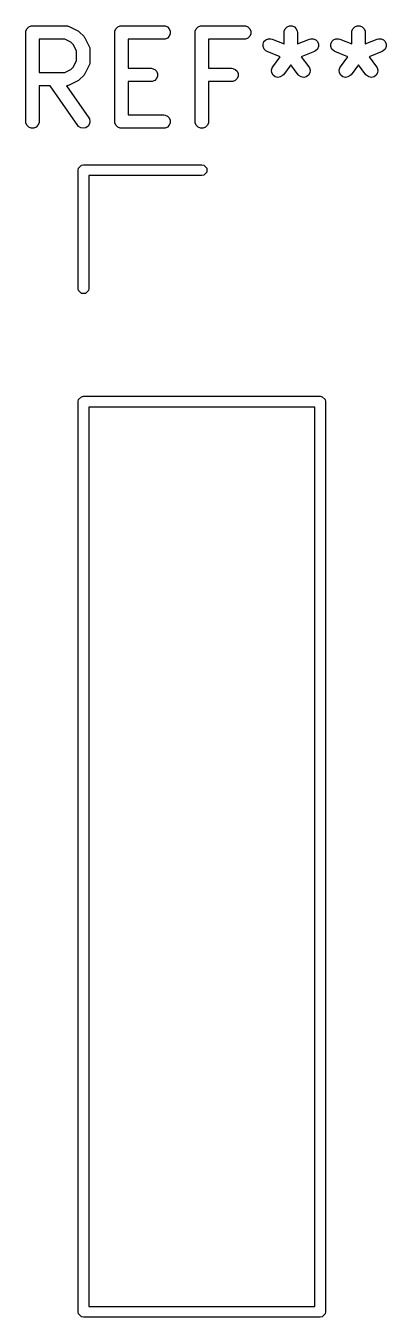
# Model space of a CAD drawing. Extents: x 4.92 to 6.78, y -4.95 to -2.32.
# Drawn here: x 4.922 to 5.082, y -3.355 to -2.784 of the extents above; entities that cross this region are included whole.
import ezdxf

# ---------------------------------------------------------------- set-up
doc = ezdxf.new("R2010")
doc.units = 0
doc.header["$MEASUREMENT"] = 0
doc.layers.add('BLACK', color=7, linetype='CONTINUOUS')

msp = doc.modelspace()

# ---------------------------------------------------------------- linework, layer by layer
at = {"layer": 'BLACK', "linetype": 'CONTINUOUS'}
for p, q in [((4.92211, -2.78623), (4.92255, -2.78516)), ((4.92255, -2.78516), (4.92337, -2.78435)), ((4.92337, -2.78435), (4.92443, -2.78391)), ((4.92443, -2.78391), (4.92501, -2.78385)), ((4.92501, -2.78385), (4.94001, -2.78385)), ((4.94001, -2.78385), (4.94058, -2.78391)), ((4.94058, -2.78391), (4.94068, -2.78395)), ((4.94068, -2.78395), (4.94079, -2.78396)), ((4.94079, -2.78396), (4.94133, -2.78416)), ((4.94133, -2.78416), (4.94508, -2.78604)), ((4.96148, -2.78623), (4.96192, -2.78516)), ((4.96192, -2.78516), (4.96274, -2.78435)), ((4.96274, -2.78435), (4.9638, -2.78391)), ((4.9638, -2.78391), (4.96438, -2.78385)), ((4.96438, -2.78385), (4.98313, -2.78385)), ((4.98313, -2.78385), (4.9837, -2.78391)), ((4.9837, -2.78391), (4.98477, -2.78435)), ((4.98477, -2.78435), (4.98558, -2.78516)), ((4.98558, -2.78516), (4.98602, -2.78623)), ((4.9971, -2.78623), (4.99754, -2.78516)), ((4.99754, -2.78516), (4.99836, -2.78435)), ((4.99836, -2.78435), (4.99942, -2.78391)), ((4.99942, -2.78391), (5, -2.78385)), ((5, -2.78385), (5.01875, -2.78385)), ((5.01875, -2.78385), (5.01932, -2.78391)), ((5.01932, -2.78391), (5.02039, -2.78435)), ((5.02039, -2.78435), (5.0212, -2.78516)), ((5.0212, -2.78516), (5.02164, -2.78623)), ((5.03647, -2.78623), (5.03691, -2.78516)), ((5.03691, -2.78516), (5.03773, -2.78435)), ((5.03773, -2.78435), (5.03879, -2.78391)), ((5.03879, -2.78391), (5.03995, -2.78391)), ((5.03995, -2.78391), (5.04101, -2.78435)), ((5.04101, -2.78435), (5.04183, -2.78516)), ((5.04183, -2.78516), (5.04227, -2.78623)), ((5.06647, -2.78623), (5.06691, -2.78516)), ((5.06691, -2.78516), (5.06773, -2.78435)), ((5.06773, -2.78435), (5.06879, -2.78391)), ((5.06879, -2.78391), (5.06994, -2.78391)), ((5.06994, -2.78391), (5.07101, -2.78435)), ((5.07101, -2.78435), (5.07182, -2.78516)), ((5.07182, -2.78516), (5.07226, -2.78623)), ((4.92206, -2.7868), (4.92211, -2.78623)), ((4.92206, -2.82617), (4.92206, -2.7868)), ((4.93931, -2.78976), (4.92796, -2.78976)), ((4.92796, -2.78976), (4.92796, -2.80447)), ((4.94201, -2.79111), (4.93931, -2.78976)), ((4.94321, -2.7923), (4.94201, -2.79111)), ((4.94508, -2.78604), (4.94533, -2.78619)), ((4.94533, -2.78619), (4.9454, -2.78622)), ((4.9454, -2.78622), (4.94548, -2.78629)), ((4.94548, -2.78629), (4.94557, -2.78635)), ((4.94557, -2.78635), (4.94562, -2.7864)), ((4.94562, -2.7864), (4.94584, -2.78659)), ((4.94584, -2.78659), (4.94772, -2.78847)), ((4.94772, -2.78847), (4.94791, -2.78869)), ((4.94791, -2.78869), (4.94796, -2.78874)), ((4.94796, -2.78874), (4.94802, -2.78883)), ((4.94802, -2.78883), (4.94809, -2.78891)), ((4.94809, -2.78891), (4.94812, -2.78898)), ((4.94812, -2.78898), (4.94827, -2.78923)), ((4.94827, -2.78923), (4.95015, -2.79298)), ((4.96143, -2.7868), (4.96148, -2.78623)), ((4.96143, -2.82617), (4.96143, -2.7868)), ((4.98313, -2.78976), (4.96733, -2.78976)), ((4.96733, -2.78976), (4.96733, -2.8026)), ((4.9837, -2.7897), (4.98313, -2.78976)), ((4.98477, -2.78926), (4.9837, -2.7897)), ((4.98558, -2.78844), (4.98477, -2.78926)), ((4.98602, -2.78738), (4.98558, -2.78844)), ((4.98602, -2.78623), (4.98602, -2.78738)), ((4.99705, -2.7868), (4.9971, -2.78623)), ((4.99705, -2.82617), (4.99705, -2.7868)), ((5.01875, -2.78976), (5.00295, -2.78976)), ((5.00295, -2.78976), (5.00295, -2.8026)), ((5.01932, -2.7897), (5.01875, -2.78976)), ((5.02039, -2.78926), (5.01932, -2.7897)), ((5.0212, -2.78844), (5.02039, -2.78926)), ((5.02164, -2.78738), (5.0212, -2.78844)), ((5.02164, -2.78623), (5.02164, -2.78738)), ((5.02709, -2.79189), (5.02752, -2.79082)), ((5.02752, -2.79082), (5.02833, -2.78999)), ((5.02833, -2.78999), (5.02938, -2.78954)), ((5.02938, -2.78954), (5.03054, -2.78953)), ((5.03054, -2.78953), (5.03109, -2.78969)), ((5.03109, -2.78969), (5.03642, -2.79182)), ((5.03642, -2.7868), (5.03647, -2.78623)), ((5.03642, -2.79182), (5.03642, -2.7868)), ((5.04227, -2.78623), (5.04232, -2.7868)), ((5.04232, -2.7868), (5.04232, -2.79182)), ((5.04232, -2.79182), (5.04765, -2.78969)), ((5.04765, -2.78969), (5.0482, -2.78953)), ((5.0482, -2.78953), (5.04936, -2.78954)), ((5.04936, -2.78954), (5.05041, -2.78999)), ((5.05041, -2.78999), (5.05122, -2.79082)), ((5.05122, -2.79082), (5.05165, -2.79189)), ((5.05709, -2.79189), (5.05752, -2.79082)), ((5.05752, -2.79082), (5.05832, -2.78999)), ((5.05832, -2.78999), (5.05938, -2.78954)), ((5.05938, -2.78954), (5.06053, -2.78953)), ((5.06053, -2.78953), (5.06109, -2.78969)), ((5.06109, -2.78969), (5.06641, -2.79182)), ((5.06641, -2.7868), (5.06647, -2.78623)), ((5.06641, -2.79182), (5.06641, -2.7868)), ((5.07226, -2.78623), (5.07232, -2.7868)), ((5.07232, -2.7868), (5.07232, -2.79182)), ((5.07232, -2.79182), (5.07764, -2.78969)), ((5.07764, -2.78969), (5.0782, -2.78953)), ((5.0782, -2.78953), (5.07935, -2.78954)), ((5.07935, -2.78954), (5.08041, -2.78999)), ((5.08041, -2.78999), (5.08122, -2.79082)), ((5.08122, -2.79082), (5.08164, -2.79189)), ((4.94455, -2.795), (4.94321, -2.7923)), ((4.94455, -2.79923), (4.94455, -2.795)), ((4.95015, -2.79298), (4.95035, -2.79352)), ((4.95035, -2.79352), (4.95036, -2.79363)), ((4.95036, -2.79363), (4.9504, -2.79373)), ((4.9504, -2.79373), (4.95046, -2.7943)), ((4.95046, -2.7943), (4.95046, -2.79993)), ((5.02711, -2.79304), (5.02709, -2.79189)), ((5.02756, -2.7941), (5.02711, -2.79304)), ((5.02839, -2.7949), (5.02756, -2.7941)), ((5.0289, -2.79517), (5.02839, -2.7949)), ((5.0347, -2.79749), (5.0289, -2.79517)), ((5.04984, -2.79517), (5.04404, -2.79749)), ((5.05035, -2.7949), (5.04984, -2.79517)), ((5.05118, -2.7941), (5.05035, -2.7949)), ((5.05163, -2.79304), (5.05118, -2.7941)), ((5.05165, -2.79189), (5.05163, -2.79304)), ((5.0571, -2.79304), (5.05709, -2.79189)), ((5.05756, -2.7941), (5.0571, -2.79304)), ((5.05838, -2.7949), (5.05756, -2.7941)), ((5.0589, -2.79517), (5.05838, -2.7949)), ((5.06469, -2.79749), (5.0589, -2.79517)), ((5.07984, -2.79517), (5.07404, -2.79749)), ((5.08035, -2.7949), (5.07984, -2.79517)), ((5.08118, -2.7941), (5.08035, -2.7949)), ((5.08163, -2.79304), (5.08118, -2.7941)), ((5.08164, -2.79189), (5.08163, -2.79304)), ((4.94201, -2.80312), (4.94321, -2.80193)), ((4.94321, -2.80193), (4.94455, -2.79923)), ((4.95015, -2.80125), (4.94827, -2.805)), ((4.95035, -2.80071), (4.95015, -2.80125)), ((4.95036, -2.8006), (4.95035, -2.80071)), ((4.9504, -2.8005), (4.95036, -2.8006)), ((4.95046, -2.79993), (4.9504, -2.8005)), ((4.96733, -2.8026), (4.9775, -2.8026)), ((4.9775, -2.8026), (4.97808, -2.80266)), ((4.97808, -2.80266), (4.97914, -2.8031)), ((5.00295, -2.8026), (5.01312, -2.8026)), ((5.01312, -2.8026), (5.0137, -2.80266)), ((5.0137, -2.80266), (5.01476, -2.8031)), ((5.0308, -2.80352), (5.03108, -2.8024)), ((5.03108, -2.8024), (5.03138, -2.80191)), ((5.03138, -2.80191), (5.0347, -2.79749)), ((5.03937, -2.8011), (5.03611, -2.80545)), ((5.04263, -2.80545), (5.03937, -2.8011)), ((5.04404, -2.79749), (5.04736, -2.80191)), ((5.04736, -2.80191), (5.04766, -2.8024)), ((5.04766, -2.8024), (5.04794, -2.80352)), ((5.06079, -2.80352), (5.06108, -2.8024)), ((5.06108, -2.8024), (5.06138, -2.80191)), ((5.06138, -2.80191), (5.06469, -2.79749)), ((5.06937, -2.8011), (5.0661, -2.80545)), ((5.07263, -2.80545), (5.06937, -2.8011)), ((5.07404, -2.79749), (5.07735, -2.80191)), ((5.07735, -2.80191), (5.07765, -2.8024)), ((5.07765, -2.8024), (5.07794, -2.80352)), ((4.92796, -2.80447), (4.93931, -2.80447)), ((4.93931, -2.80447), (4.94201, -2.80312)), ((4.94508, -2.80819), (4.94133, -2.81007)), ((4.94533, -2.80804), (4.94508, -2.80819)), ((4.9454, -2.80801), (4.94533, -2.80804)), ((4.94548, -2.80794), (4.9454, -2.80801)), ((4.94557, -2.80788), (4.94548, -2.80794)), ((4.94562, -2.80783), (4.94557, -2.80788)), ((4.94584, -2.80764), (4.94562, -2.80783)), ((4.94772, -2.80576), (4.94584, -2.80764)), ((4.94791, -2.80554), (4.94772, -2.80576)), ((4.94796, -2.80549), (4.94791, -2.80554)), ((4.94802, -2.8054), (4.94796, -2.80549)), ((4.94809, -2.80532), (4.94802, -2.8054)), ((4.94812, -2.80525), (4.94809, -2.80532)), ((4.94827, -2.805), (4.94812, -2.80525)), ((4.9775, -2.8085), (4.96733, -2.8085)), ((4.96733, -2.8085), (4.96733, -2.82322)), ((4.97808, -2.80845), (4.9775, -2.8085)), ((4.97914, -2.80801), (4.97808, -2.80845)), ((4.97914, -2.8031), (4.97996, -2.80391)), ((4.97996, -2.80719), (4.97914, -2.80801)), ((4.97996, -2.80391), (4.9804, -2.80498)), ((4.9804, -2.80613), (4.97996, -2.80719)), ((4.9804, -2.80498), (4.9804, -2.80613)), ((5.01312, -2.8085), (5.00295, -2.8085)), ((5.00295, -2.8085), (5.00295, -2.82617)), ((5.0137, -2.80845), (5.01312, -2.8085)), ((5.01476, -2.80801), (5.0137, -2.80845)), ((5.01476, -2.8031), (5.01558, -2.80391)), ((5.01558, -2.80719), (5.01476, -2.80801)), ((5.01558, -2.80391), (5.01602, -2.80498)), ((5.01602, -2.80613), (5.01558, -2.80719)), ((5.01602, -2.80498), (5.01602, -2.80613)), ((5.03096, -2.80466), (5.0308, -2.80352)), ((5.03155, -2.80565), (5.03096, -2.80466)), ((5.03247, -2.80634), (5.03155, -2.80565)), ((5.03359, -2.80663), (5.03247, -2.80634)), ((5.03473, -2.80646), (5.03359, -2.80663)), ((5.03572, -2.80588), (5.03473, -2.80646)), ((5.03611, -2.80545), (5.03572, -2.80588)), ((5.04302, -2.80588), (5.04263, -2.80545)), ((5.04401, -2.80646), (5.04302, -2.80588)), ((5.04516, -2.80663), (5.04401, -2.80646)), ((5.04627, -2.80634), (5.04516, -2.80663)), ((5.04719, -2.80565), (5.04627, -2.80634)), ((5.04778, -2.80466), (5.04719, -2.80565)), ((5.04794, -2.80352), (5.04778, -2.80466)), ((5.06096, -2.80466), (5.06079, -2.80352)), ((5.06154, -2.80565), (5.06096, -2.80466)), ((5.06247, -2.80634), (5.06154, -2.80565)), ((5.06358, -2.80663), (5.06247, -2.80634)), ((5.06472, -2.80646), (5.06358, -2.80663)), ((5.06571, -2.80588), (5.06472, -2.80646)), ((5.0661, -2.80545), (5.06571, -2.80588)), ((5.07302, -2.80588), (5.07263, -2.80545)), ((5.07401, -2.80646), (5.07302, -2.80588)), ((5.07515, -2.80663), (5.07401, -2.80646)), ((5.07627, -2.80634), (5.07515, -2.80663)), ((5.07719, -2.80565), (5.07627, -2.80634)), ((5.07778, -2.80466), (5.07719, -2.80565)), ((5.07794, -2.80352), (5.07778, -2.80466)), ((4.93285, -2.81038), (4.92796, -2.81038)), ((4.92796, -2.81038), (4.92796, -2.82617)), ((4.94509, -2.82787), (4.93285, -2.81038)), ((4.94058, -2.81032), (4.94005, -2.81037)), ((4.94005, -2.81037), (4.94993, -2.82448)), ((4.94068, -2.81028), (4.94058, -2.81032)), ((4.94079, -2.81027), (4.94068, -2.81028)), ((4.94133, -2.81007), (4.94079, -2.81027)), ((4.94993, -2.82448), (4.95021, -2.82499)), ((4.95021, -2.82499), (4.95046, -2.82611)), ((4.96733, -2.82322), (4.98313, -2.82322)), ((4.98313, -2.82322), (4.9837, -2.82328)), ((4.9837, -2.82328), (4.98477, -2.82372)), ((4.98477, -2.82372), (4.98558, -2.82453)), ((4.98558, -2.82453), (4.98602, -2.8256)), ((4.98602, -2.8256), (4.98602, -2.82675)), ((4.92211, -2.82675), (4.92206, -2.82617)), ((4.92255, -2.82781), (4.92211, -2.82675)), ((4.92337, -2.82863), (4.92255, -2.82781)), ((4.92443, -2.82907), (4.92337, -2.82863)), ((4.92559, -2.82907), (4.92443, -2.82907)), ((4.92665, -2.82863), (4.92559, -2.82907)), ((4.92746, -2.82781), (4.92665, -2.82863)), ((4.92791, -2.82675), (4.92746, -2.82781)), ((4.92796, -2.82617), (4.92791, -2.82675)), ((4.94546, -2.82831), (4.94509, -2.82787)), ((4.94644, -2.82893), (4.94546, -2.82831)), ((4.94757, -2.82913), (4.94644, -2.82893)), ((4.9487, -2.82888), (4.94757, -2.82913)), ((4.94964, -2.82822), (4.9487, -2.82888)), ((4.95026, -2.82724), (4.94964, -2.82822)), ((4.95046, -2.82611), (4.95026, -2.82724)), ((4.96148, -2.82675), (4.96143, -2.82617)), ((4.96192, -2.82781), (4.96148, -2.82675)), ((4.96274, -2.82863), (4.96192, -2.82781)), ((4.9638, -2.82907), (4.96274, -2.82863)), ((4.96438, -2.82913), (4.9638, -2.82907)), ((4.98313, -2.82913), (4.96438, -2.82913)), ((4.9837, -2.82907), (4.98313, -2.82913)), ((4.98477, -2.82863), (4.9837, -2.82907)), ((4.98558, -2.82781), (4.98477, -2.82863)), ((4.98602, -2.82675), (4.98558, -2.82781)), ((4.9971, -2.82675), (4.99705, -2.82617)), ((4.99754, -2.82781), (4.9971, -2.82675)), ((4.99836, -2.82863), (4.99754, -2.82781)), ((4.99942, -2.82907), (4.99836, -2.82863)), ((5.00058, -2.82907), (4.99942, -2.82907)), ((5.00164, -2.82863), (5.00058, -2.82907)), ((5.00246, -2.82781), (5.00164, -2.82863)), ((5.0029, -2.82675), (5.00246, -2.82781)), ((5.00295, -2.82617), (5.0029, -2.82675)), ((4.94528, -2.84764), (4.94546, -2.84673)), ((4.94528, -2.9), (4.94528, -2.84764)), ((4.94546, -2.84673), (4.94673, -2.84546)), ((4.94673, -2.84546), (4.94764, -2.84528)), ((4.94764, -2.84528), (5, -2.84528)), ((5, -2.84528), (5.0009, -2.84546)), ((5.0009, -2.84546), (5.00218, -2.84673)), ((5.00218, -2.84854), (5.0009, -2.84982)), ((5.00218, -2.84673), (5.00218, -2.84854)), ((5, -2.85), (4.95, -2.85)), ((4.95, -2.85), (4.95, -2.9)), ((5.0009, -2.84982), (5, -2.85)), ((4.94546, -2.9009), (4.94528, -2.9)), ((4.95, -2.9), (4.94982, -2.9009)), ((4.94673, -2.90218), (4.94546, -2.9009)), ((4.94854, -2.90218), (4.94673, -2.90218)), ((4.94982, -2.9009), (4.94854, -2.90218)), ((4.94528, -2.95), (4.94546, -2.9491)), ((4.94528, -3.35236), (4.94528, -2.95)), ((4.94546, -2.9491), (4.94673, -2.94782)), ((4.94673, -2.94782), (4.94764, -2.94764)), ((4.94764, -2.94764), (5.05236, -2.94764)), ((5.05236, -2.94764), (5.05327, -2.94782)), ((5.05327, -2.94782), (5.05454, -2.9491)), ((5.05454, -2.9491), (5.05472, -2.95)), ((5.05472, -2.95), (5.05472, -3.35236)), ((4.95, -2.95236), (4.95, -3.35)), ((5.05, -2.95236), (4.95, -2.95236)), ((5.05, -3.35), (5.05, -2.95236)), ((4.95, -3.35), (5.05, -3.35)), ((4.94546, -3.35327), (4.94528, -3.35236)), ((4.94673, -3.35454), (4.94546, -3.35327)), ((4.94764, -3.35472), (4.94673, -3.35454)), ((5.05236, -3.35472), (4.94764, -3.35472)), ((5.05327, -3.35454), (5.05236, -3.35472)), ((5.05454, -3.35327), (5.05327, -3.35454)), ((5.05472, -3.35236), (5.05454, -3.35327))]:
    msp.add_line(p, q, dxfattribs=at)

doc.saveas('drawing.dxf')
